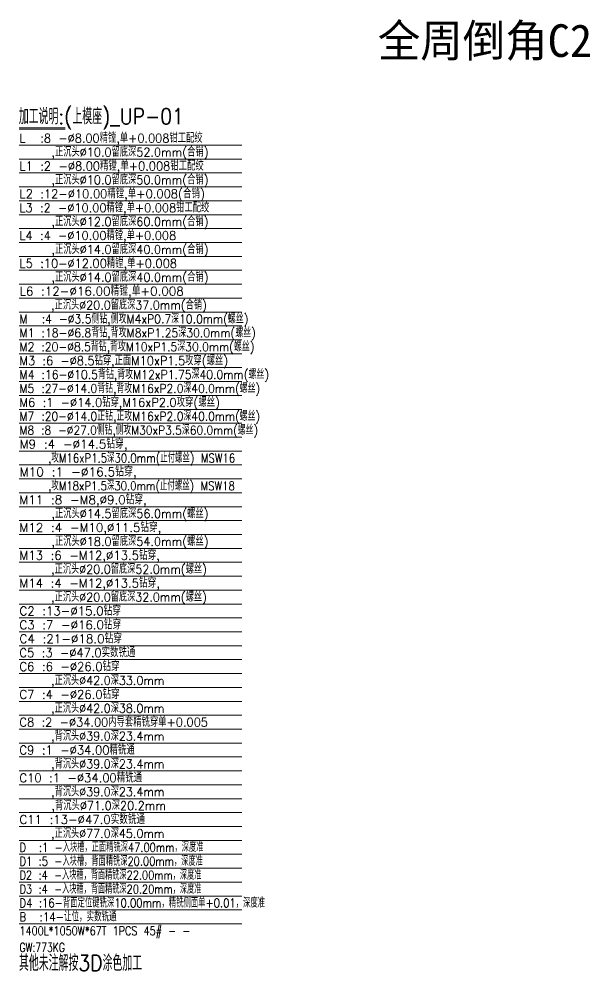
# Model space of a CAD drawing. Header units: millimetres. Extents: x 10529 to 13062, y 71179 to 72595.
# Drawn here: x 12221 to 13062, y 71191 to 72595 of the extents above; entities that cross this region are included whole.
import ezdxf
from ezdxf.enums import TextEntityAlignment as Align

# ---------------------------------------------------------------- set-up
doc = ezdxf.new("R2010")
doc.units = ezdxf.units.MM
doc.layers.add('dim', color=4, linetype='Continuous')
doc.styles.add('chinesef_fs', font='txt.shx', dxfattribs={"bigfont": 'gbcbig.shx'})

msp = doc.modelspace()

# ---------------------------------------------------------------- linework, layer by layer
at = {"layer": 'dim', "color": 8, "linetype": 'Continuous', "lineweight": 18}
for p, q in [((12220.798, 72434.55), (12288.611, 72434.55)), ((12220.798, 72432.6), (12288.611, 72432.6)), ((12220.798, 72408.85), (12549.334, 72408.85)), ((12220.798, 72388.35), (12549.334, 72388.35)), ((12220.798, 72367.85), (12549.334, 72367.85)), ((12220.798, 72347.35), (12549.334, 72347.35)), ((12220.798, 72326.85), (12549.334, 72326.85)), ((12220.798, 72306.35), (12549.334, 72306.35)), ((12220.798, 72285.85), (12549.334, 72285.85)), ((12220.798, 72265.35), (12549.334, 72265.35)), ((12220.798, 72244.85), (12549.334, 72244.85)), ((12220.798, 72224.35), (12549.334, 72224.35)), ((12220.798, 72203.85), (12549.334, 72203.85)), ((12220.798, 72183.35), (12549.334, 72183.35)), ((12220.798, 72162.85), (12549.334, 72162.85)), ((12220.798, 72142.35), (12549.334, 72142.35)), ((12220.798, 72121.85), (12549.334, 72121.85)), ((12220.798, 72101.35), (12549.334, 72101.35)), ((12220.798, 72080.85), (12549.334, 72080.85)), ((12220.798, 72060.35), (12549.334, 72060.35)), ((12220.798, 72039.85), (12549.334, 72039.85)), ((12220.798, 72019.35), (12549.334, 72019.35)), ((12220.798, 71998.85), (12549.334, 71998.85)), ((12220.798, 71978.35), (12549.334, 71978.35)), ((12220.798, 71957.85), (12549.334, 71957.85)), ((12220.798, 71937.35), (12549.334, 71937.35)), ((12220.798, 71916.85), (12549.334, 71916.85)), ((12220.798, 71896.35), (12549.334, 71896.35)), ((12220.798, 71875.85), (12549.334, 71875.85)), ((12220.798, 71855.35), (12549.334, 71855.35)), ((12220.798, 71834.85), (12549.334, 71834.85)), ((12220.798, 71814.35), (12549.334, 71814.35)), ((12220.798, 71793.85), (12549.334, 71793.85)), ((12220.798, 71773.35), (12549.334, 71773.35)), ((12220.798, 71752.85), (12549.334, 71752.85)), ((12220.798, 71732.35), (12549.334, 71732.35)), ((12220.798, 71732.35), (12549.334, 71732.35)), ((12220.798, 71711.85), (12549.334, 71711.85)), ((12220.798, 71691.35), (12549.334, 71691.35)), ((12220.798, 71670.85), (12549.334, 71670.85)), ((12220.798, 71650.35), (12549.334, 71650.35)), ((12220.798, 71629.85), (12549.334, 71629.85)), ((12220.798, 71609.35), (12549.334, 71609.35)), ((12220.798, 71588.85), (12549.334, 71588.85)), ((12220.798, 71568.35), (12549.334, 71568.35)), ((12220.798, 71547.85), (12549.334, 71547.85)), ((12220.798, 71527.35), (12549.334, 71527.35)), ((12220.798, 71506.85), (12549.334, 71506.85)), ((12220.798, 71486.35), (12549.334, 71486.35)), ((12220.798, 71465.85), (12549.334, 71465.85)), ((12220.798, 71445.35), (12549.334, 71445.35)), ((12220.798, 71424.85), (12549.334, 71424.85)), ((12220.798, 71404.35), (12549.334, 71404.35)), ((12220.798, 71383.85), (12549.334, 71383.85)), ((12220.798, 71363.35), (12549.334, 71363.35)), ((12220.798, 71342.85), (12549.334, 71342.85)), ((12220.798, 71322.35), (12549.334, 71322.35)), ((12220.798, 71301.85), (12549.334, 71301.85)), ((12220.798, 71281.35), (12549.334, 71281.35)), ((12220.798, 71260.85), (12549.334, 71260.85))]:
    msp.add_line(p, q, dxfattribs=at)

# ---------------------------------------------------------------- texts
at = {"layer": 'dim'}
msp.add_text('全周倒角C2', height=48.1481, dxfattribs=at).set_placement((12907.585, 72563.952), align=Align.MIDDLE)
at = {"layer": 'dim', "color": 4, "lineweight": 13, "style": 'chinesef_fs'}
for s, height, width, p in [('加工说明:(上模座)_UP-01', 23.4, 0.8643, (12220.477, 72439.642)), ('    ,正沉头%%c10.0留底深52.0mm(合销)', 13, 0.9351, (12221.487, 72392.045)), ('    ,正沉头%%c10.0留底深50.0mm(合销)', 13, 0.9351, (12221.487, 72351.045)), ('    ,正沉头%%c12.0留底深60.0mm(合销)', 13, 0.9351, (12221.487, 72289.545)), ('    ,正沉头%%c14.0留底深40.0mm(合销)', 13, 0.9351, (12221.487, 72248.545)), ('    ,正沉头%%c14.0留底深40.0mm(合销)', 13, 0.9351, (12221.487, 72207.545)), ('    ,正沉头%%c20.0留底深37.0mm(合销)', 13, 0.9271, (12221.487, 72166.545)), ('M  :4 -%%c3.5侧钻,侧攻M4xP0.7深10.0mm(螺丝)', 13, 0.8963, (12221.487, 72146.045)), ('M1 :18-%%c6.8背钻,背攻M8xP1.25深30.0mm(螺丝)', 13, 0.9013, (12221.487, 72125.545)), ('M2 :20-%%c8.5背钻,背攻M10xP1.5深30.0mm(螺丝)', 13, 0.8957, (12221.487, 72105.045)), ('M3 :6 -%%c8.5钻穿,正面M10xP1.5攻穿(螺丝)', 13, 0.9386, (12221.487, 72084.545)), ('M4 :16-%%c10.5背钻,背攻M12xP1.75深40.0mm(螺丝)', 13, 0.8994, (12221.487, 72064.045)), ('M5 :27-%%c14.0背钻,背攻M16xP2.0深40.0mm(螺丝)', 13, 0.892, (12221.487, 72043.545)), ('M6 :1 -%%c14.0钻穿,M16xP2.0攻穿(螺丝)', 13, 0.9446, (12221.487, 72023.045)), ('M7 :20-%%c14.0正钻,正攻M16xP2.0深40.0mm(螺丝)', 13, 0.892, (12221.487, 72002.545)), ('M8 :8 -%%c27.0侧钻,侧攻M30xP3.5深60.0mm(螺丝)', 13, 0.8827, (12221.487, 71982.045)), ('M9 :4 -%%c14.5钻穿,', 13, 0.9918, (12221.487, 71961.545)), ('    ,攻M16xP1.5深30.0mm(止付螺丝) MSW16', 13, 0.8402, (12221.487, 71941.045)), ('M10 :1 -%%c16.5钻穿,', 13, 1.0056, (12221.487, 71920.545)), ('    ,攻M18xP1.5深30.0mm(止付螺丝) MSW18', 13, 0.8388, (12221.487, 71900.045)), ('M11 :8 -M8,%%c9.0钻穿,', 13, 0.9833, (12221.487, 71879.545)), ('    ,正沉头%%c14.5留底深56.0mm(螺丝)', 13, 0.9351, (12221.487, 71859.045)), ('M12 :4 -M10,%%c11.5钻穿,', 13, 0.9825, (12221.487, 71838.545)), ('    ,正沉头%%c18.0留底深54.0mm(螺丝)', 13, 0.9351, (12221.487, 71818.045)), ('M13 :6 -M12,%%c13.5钻穿,', 13, 0.9713, (12221.487, 71797.545)), ('    ,正沉头%%c20.0留底深52.0mm(螺丝)', 13, 0.9271, (12221.487, 71777.045)), ('M14 :4 -M12,%%c13.5钻穿,', 13, 0.9713, (12221.487, 71756.545)), ('    ,正沉头%%c20.0留底深32.0mm(螺丝)', 13, 0.9271, (12221.487, 71736.045)), ('C2 :13-%%c15.0钻穿', 13, 0.9766, (12221.487, 71715.545)), ('C3 :7 -%%c16.0钻穿', 13, 0.9766, (12221.487, 71695.045)), ('C4 :21-%%c18.0钻穿', 13, 0.9883, (12221.487, 71674.545)), ('C5 :3 -%%c47.0实数铣通', 13, 0.9509, (12221.487, 71654.045)), ('C6 :6 -%%c26.0钻穿', 13, 0.9615, (12221.487, 71633.545)), ('    ,正沉头%%c42.0深33.0mm', 13, 0.9266, (12221.487, 71613.045)), ('C7 :4 -%%c26.0钻穿', 13, 0.9615, (12221.487, 71592.545)), ('    ,正沉头%%c42.0深38.0mm', 13, 0.9266, (12221.487, 71572.045)), ('C8 :2 -%%c34.00内导套精铣穿单+0.005', 13, 0.9445, (12221.487, 71551.545)), ('    ,背沉头%%c39.0深23.4mm', 13, 0.9266, (12221.487, 71531.045)), ('C9 :1 -%%c34.00精铣通', 13, 0.9574, (12221.487, 71510.545)), ('    ,背沉头%%c39.0深23.4mm', 13, 0.9266, (12221.487, 71490.045)), ('C10 :1 -%%c34.00精铣通', 13, 0.9577, (12221.487, 71469.545)), ('    ,背沉头%%c39.0深23.4mm', 13, 0.9266, (12221.487, 71449.045)), ('    ,背沉头%%c71.0深20.2mm', 13, 0.9367, (12221.487, 71428.545)), ('C11 :13-%%c47.0实数铣通', 13, 0.9735, (12221.487, 71408.045)), ('    ,正沉头%%c77.0深45.0mm', 13, 0.9266, (12221.487, 71387.545)), ('D  :1 -入块槽，正面精铣深47.00mm，深度准', 13, 0.821, (12221.487, 71367.045)), ('D1 :5 -入块槽，背面精铣深20.00mm，深度准', 13, 0.8194, (12221.487, 71346.545)), ('D2 :4 -入块槽，背面精铣深22.00mm，深度准', 13, 0.813, (12221.487, 71326.045)), ('D3 :4 -入块槽，背面精铣深20.20mm，深度准', 13, 0.813, (12221.487, 71305.545)), ('D4 :16-背面定位键铣深10.00mm，精铣侧面单+0.01，深度准', 13, 0.8325, (12221.487, 71285.045)), ('B  :14-让位，实数铣通', 13, 0.8506, (12221.487, 71264.545)), ('1400L*1050W*67T 1PCS 45# - - ', 13, 0.7963, (12221.487, 71244.045)), ('GW:773KG ', 13, 0.765, (12221.487, 71219.645))]:
    msp.add_text(s, height=height, dxfattribs=dict(at, width=width)).set_placement(p)
at = {"layer": 'dim', "color": 5, "lineweight": 13, "style": 'chinesef_fs'}
for s, width, p in [('L  :8 -%%c8.00精镗,单+0.008钳工配绞', 0.9412, (12221.487, 72412.545)), ('L1 :2 -%%c8.00精镗,单+0.008钳工配绞', 0.9487, (12221.487, 72371.545)), ('L3 :2 -%%c10.00精镗,单+0.008钳工配绞', 0.9406, (12221.487, 72310.045))]:
    msp.add_text(s, height=13, dxfattribs=dict(at, width=width)).set_placement(p)
at = {"layer": 'dim', "color": 1, "lineweight": 13, "style": 'chinesef_fs'}
for s, width, p in [('L2 :12-%%c10.00精镗,单+0.008(合销)', 0.9535, (12221.487, 72330.545)), ('L4 :4 -%%c10.00精镗,单+0.008', 0.9406, (12221.487, 72269.045)), ('L5 :10-%%c12.00精镗,单+0.008', 0.9477, (12221.487, 72228.045)), ('L6 :12-%%c16.00精镗,单+0.008', 0.9879, (12221.487, 72187.045))]:
    msp.add_text(s, height=13, dxfattribs=dict(at, width=width)).set_placement(p)
at = {"layer": 'dim', "color": 21, "lineweight": 13, "style": 'chinesef_fs', "width": 0.8663}
msp.add_text('其他未注解按3D涂色加工', height=23.4, dxfattribs=at).set_placement((12220.697, 71191.442))

doc.saveas('drawing.dxf')
